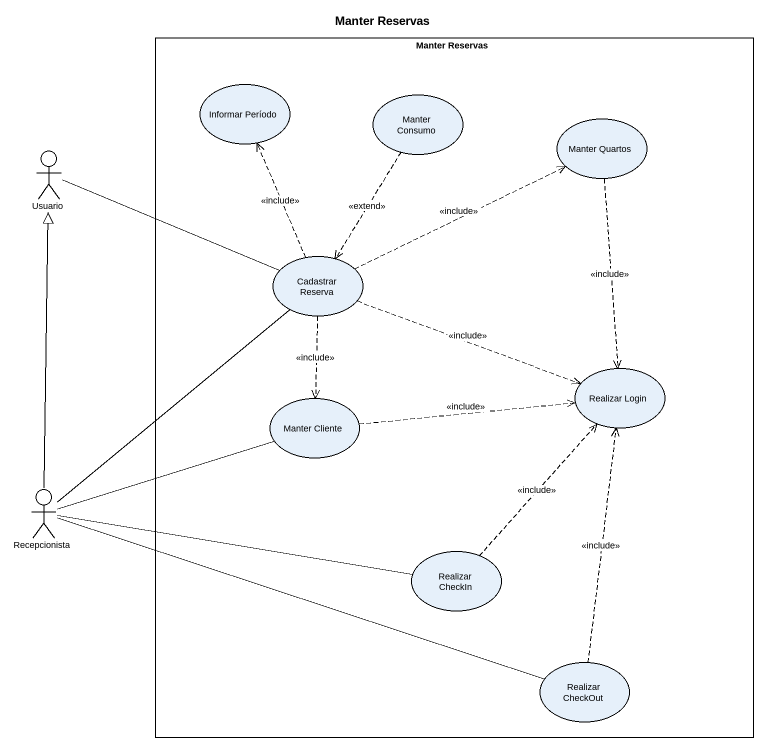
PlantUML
@startuml
title Manter Reservas
rectangle "Manter Reservas" as Manter_Reservas {
  usecase "Informar Período" as Informar_Período
  usecase "Manter Consumo" as Manter_Consumo
  usecase "Manter Quartos" as Manter_Quartos
  usecase "Cadastrar Reserva" as Cadastrar_Reserva
  usecase "Manter Cliente" as Manter_Cliente
  usecase "Realizar Login" as Realizar_Login
  usecase "Realizar CheckIn" as Realizar_CheckIn
  usecase "Realizar CheckOut" as Realizar_CheckOut
}
actor Usuario
actor Recepcionista
Manter_Consumo ..> Cadastrar_Reserva : <<extend>>
Manter_Quartos ..> Realizar_Login : <<include>>
Usuario -right- Cadastrar_Reserva
Cadastrar_Reserva .up.> Informar_Período : <<include>>
Cadastrar_Reserva .right.> Manter_Quartos : <<include>>
Cadastrar_Reserva ..> Manter_Cliente : <<include>>
Cadastrar_Reserva .right.> Realizar_Login : <<include>>
Manter_Cliente .right.> Realizar_Login : <<include>>
Recepcionista -up-|> Usuario
Recepcionista -up- Cadastrar_Reserva
Recepcionista -right- Manter_Cliente
Recepcionista -right- Realizar_CheckIn
Recepcionista -right- Realizar_CheckOut
Realizar_CheckIn .up.> Realizar_Login : <<include>>
Realizar_CheckOut .up.> Realizar_Login : <<include>>
@enduml
